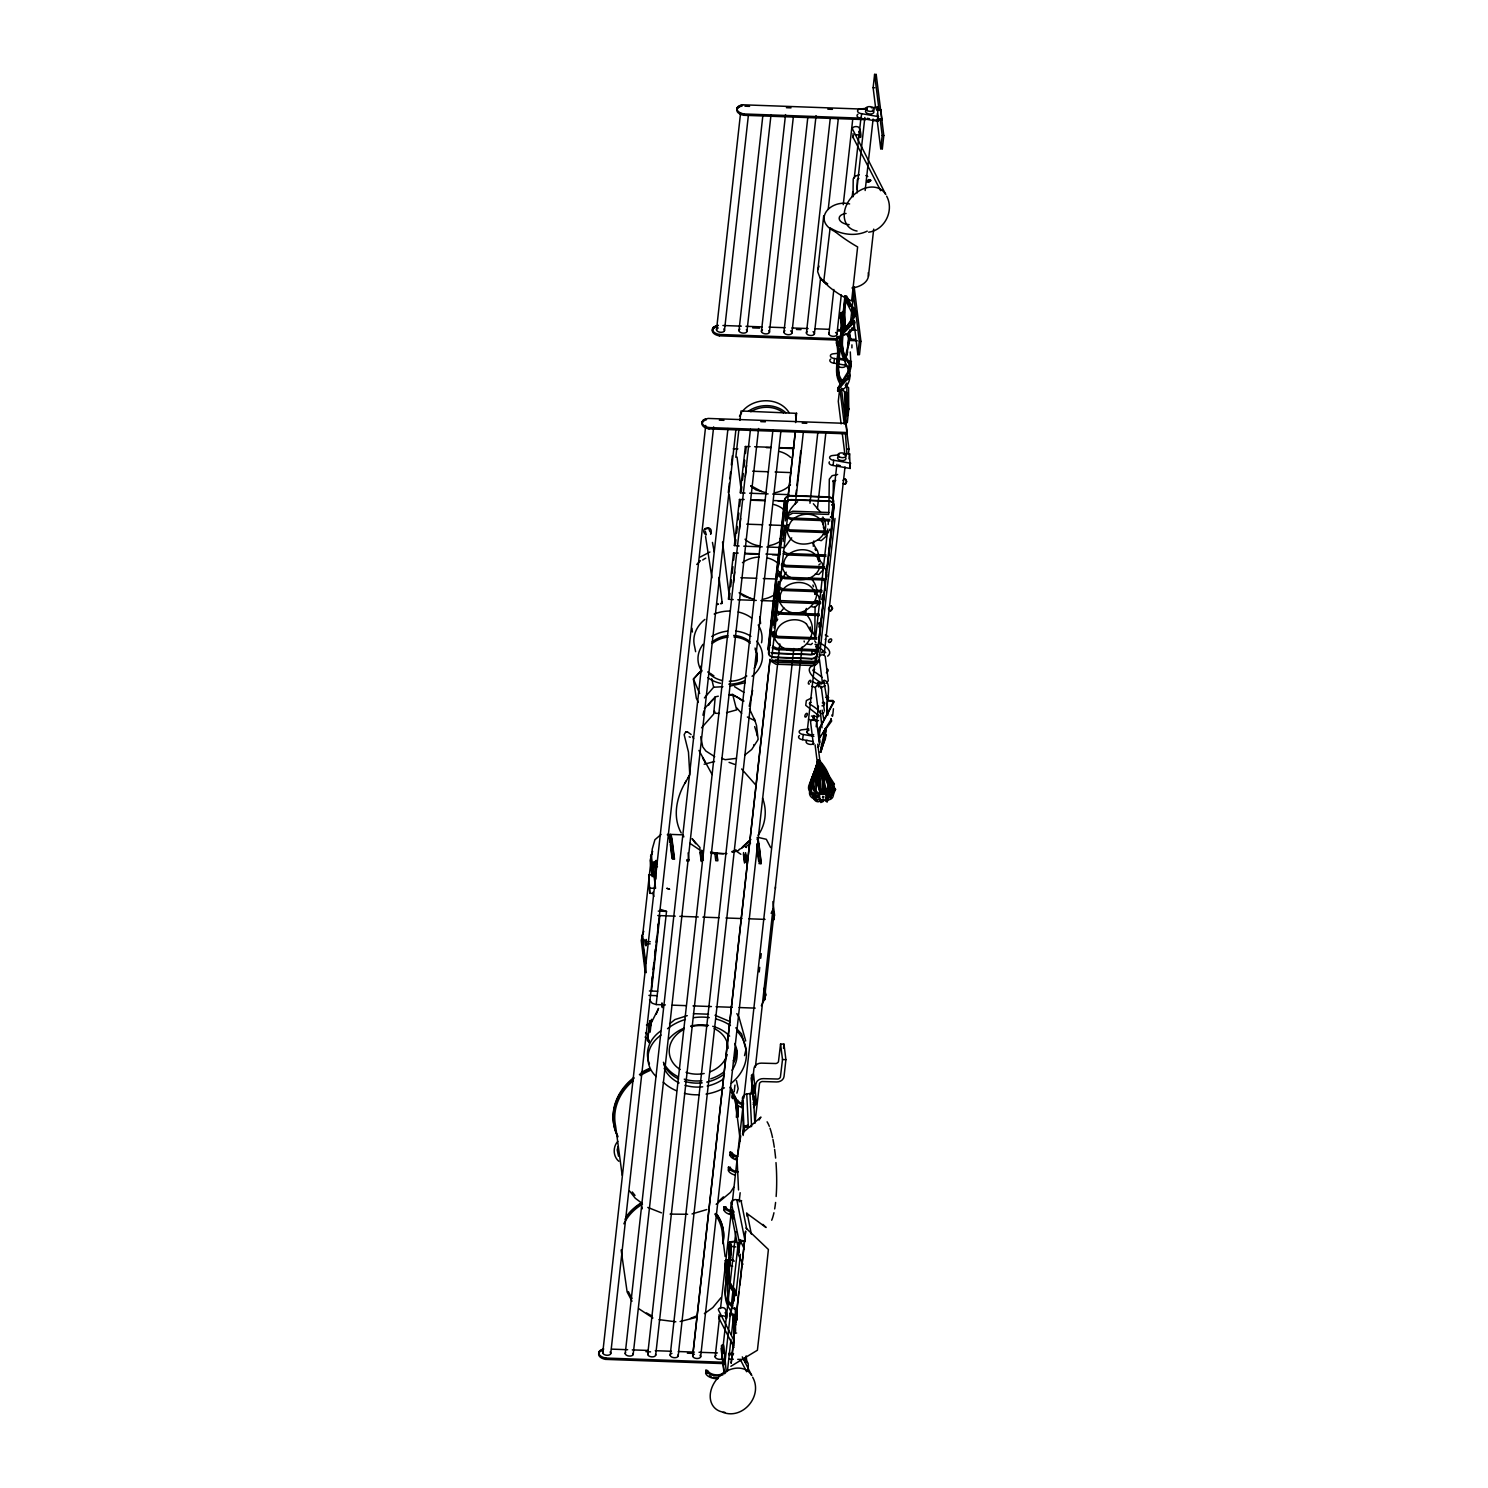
<?xml version="1.0" encoding="UTF-8"?>
<svg xmlns="http://www.w3.org/2000/svg" width="1488" height="1488" viewBox="0 0 1488 1488"><rect width="100%" height="100%" fill="white"/><g stroke="black" fill="none" stroke-linecap="round" stroke-linejoin="round"><path stroke-width="1.5" d="M730.18 1313.346C727.39 1326.05 736.039 1292.626 733.621 1288.422C723.019 1281.261 729.492 1265.023 729.976 1254.533C731.482 1265.507 724.619 1280.257 734.328 1288.627L735.016 1293.463L730.162 1316.378L731.408 1314.295M846.467 359.073C841.297 366.866 851.992 336.772 848.681 333.2L850.429 339.952L846.784 334.316M844.291 311.643L840.274 312.908L841.78 324.496L842.003 352.34L845.537 358.217L845.203 361.138L850.057 338.241L849.388 333.405L853.554 328.16L855.079 322.078M747.069 1216.31L746.902 1213.222M851.917 347.876L851.936 344.844M729.548 694.617L732.673 694.45L736.653 709.906L726.553 712.659M828.5 608.945C831.997 599.273 834.005 615.865 828.518 609.038M814.773 635.674L815.108 606.509M828.797 513.49L829.318 479.155L832.145 475.676L837.632 474.486M832.982 513.825L833.354 480.475L832.927 481.498L835.772 480.308M853.015 196.807L853.219 178.858L855.414 176.086L859.301 174.821M857.255 192.845L857.293 179.806L858.874 178.411M742.233 1104.896L742.531 1100.19L742.252 1108.262M701.648 671.627L700.978 666.475M731.966 1287.901L729.418 1280.629L728.636 1247.111L729.715 1241.885L735.723 1241.159M822.957 796.396L822.901 797.828L822.994 796.526M844.812 327.472L844.682 296.54M845.928 296.726L842.915 316.646L844.328 329.759M834.377 783.86L832.48 790.463L826.249 796.34M731.036 1244.675L729.734 1244.489L729.901 1262.642L731.464 1246.126L730.459 1242.536L729.176 1242.35M845.165 295.982L844.328 315.27L845.593 328.718M733.417 1300.772L733.286 1291.565L728.171 1280.554L728.413 1264.744L729.622 1257.844L729.659 1264.912L730.906 1251.166M848.476 345.551L848.327 336.325L846.486 333.721M645.736 943.243L646.257 939.43L645.959 945.866L646.127 941.588L650.275 941.718M734.161 1300.996L733.956 1291.751M813.545 720.397L813.769 716.007L813.452 717.644M814.215 720.415L813.787 715.486L812.783 717.607M818.4 686.786L818.233 682.378L818.195 685.019M819.051 686.805L818.642 681.876L817.544 685.001M835.512 789.254L833.336 794.797L826.212 797.754M731.594 1211.734L732.394 1209.186M642.128 939.895L652.283 848.885L654.906 839.734L661.081 834.433M651.019 859.022L652.358 872.042M775.415 888.541L775.49 886.941M701.555 727.818L713.682 714.091L715.226 696.886L718.313 696.198M823.775 742.214L820.706 749.524L825.133 728.599M824.966 731.166L825.505 738.29L820.409 752.258L825.784 734.607M825.282 728.376L826.342 730.701L821.19 749.543M822.585 794.276L822.38 777.517L818.902 764.758M823.999 794.332L823.738 777.238L818.828 759.884L808.709 785.924C807.147 792.248 814.289 796.712 819.721 797.531L813.62 797.177L811.034 793.997M822.901 796.675L822.938 797.754L822.827 796.433M823.515 796.619C822.25 798.479 822.883 795.875 823.496 797.661M753.672 1107.574L753.802 1104.412M842.803 328.736L842.338 345.328L844.273 357.325M828.518 520.205L828.146 524.52M820.874 752.277L825.914 734.57M830.936 718.499L831.68 721.048L818.828 738.587L820.148 727.427L834.136 701.815L832.945 700.457L828.556 700.532L827.216 696.7L827.384 715.17M647.652 1040.056L647.559 1040.986L649.512 1023.893A13.522 6.863 6.4 0 0 646.443 1025.065M649.735 1021.717L649.828 1020.787L649.642 1022.405M823.72 215.741L817.656 271.653L819.832 277.345L828.239 286.049A97.724 54.74 6.3 0 0 851.62 300.948L857.627 246.934A174.431 97.687 6.3 0 1 835.196 231.719C811.667 220.373 829.895 199.132 849.611 203.93M851.954 287.984C859.58 287.24 870.275 281.995 868.229 272.769M655.836 879.073A12.127 1.339 -87.9 0 0 653.902 875.056L648.712 874.87L649.791 893.302L653.251 893.432M732.84 1305.999A79.087 28.96 80.9 0 1 731.966 1305.032L728.674 1301.349L727.279 1290.301L728.636 1271.942L727.279 1260.801L726.851 1264.577L727.279 1260.801L729.362 1260.076A4.427 2.474 6.3 0 1 731.947 1260.169L734.328 1261.099M844.775 361.398C837.019 347.374 843.231 330.131 840.032 315.233M839.809 317.558L841.371 317.855L839.827 317.539L840.274 312.908L844.421 312.61M841.52 316.312L841.836 313.224L840.255 312.926M818.791 738.587L819.888 727.353L833.578 701.759L828.146 700.569L827.254 696.737M733.156 448.855L737.862 448.837M733.51 553.09L738.215 553.071M739.462 499.522L744.167 499.503M745.339 446.567L750.045 446.549M848.048 375.776L847.639 379.514L848.048 375.776L849.127 377.896M647.596 1040.577L647.838 1038.271M649.549 1023.502L649.791 1021.196M649.252 1040.149L648.973 1042.79L649.14 1041.488M739.145 546.022L734.365 545.482M796.582 413.348L741.024 410.986L739.908 420.397M739.927 1285.037L745.618 1231.078L731.185 1363.306L738.736 1292.049M827.719 529.003L819.907 599.329M829.653 530.584L829.802 529.17M825.003 734.551L824.612 737.025M723.019 1363.585L605.635 1359.381A8.277 4.631 6.3 0 1 598.66 1354.619L599.757 1350.788L603.775 1349.002M701.964 423.578L703.08 420.304L707.99 418.426L846.077 423.373L847.23 432.524L847.081 433.845L708.976 428.897A8.277 4.631 6.3 0 1 701.983 424.136L703.08 420.304M836.702 340.027L719.318 335.823A8.277 4.631 6.3 0 1 712.324 331.043L713.422 327.211L718.332 325.333M865.793 119.654L743.814 115.283A8.277 4.631 6.3 0 1 736.82 110.521L737.918 106.69L742.81 104.792L867.113 109.256M598.622 1354.043L599.069 1351.699M702.262 422.555L702.41 421.234M712.306 330.485L712.733 328.141M736.802 109.963L737.23 107.62M598.92 1353.038L599.366 1351.216M702.541 422.09L702.689 420.751M712.603 329.462L713.031 327.658M737.527 107.136L736.969 109.201A8.277 4.631 6.3 0 0 743.963 113.962L861.347 118.166M599.218 1352.555L599.757 1350.788M652.451 875.762L653.995 862.017L655.594 862.073M713.422 327.211L712.882 328.997M737.918 106.69L737.769 108.029L738.829 107.248M599.608 1352.108L600.222 1350.36M713.905 326.802L713.756 328.141L714.984 327.434M738.253 107.62L738.401 106.28M653.567 876.06L653.995 862.017M703.991 420.862L704.14 419.523M714.333 327.769L714.482 326.43M601.301 1351.011L601.45 1349.672M704.642 420.527L704.791 419.207M739.462 106.913L739.61 105.592M602.008 1350.732L602.156 1349.393M705.498 418.928L706.13 420.025M715.691 327.174L715.84 325.835M740.187 106.634L740.336 105.313M655.185 876.116L655.613 860.566L656.692 860.603L657.194 864.677M602.789 1350.509L602.938 1349.17M655.631 873.326L656.375 866.686L657.454 866.723M716.472 326.932L716.621 325.612M741.117 105.09L740.968 106.411L742.81 104.792M602.733 1352.852L705.74 425.438M716.491 329.871L740.578 112.976M717.309 326.765L717.458 325.444M741.805 106.243L741.954 104.923M605.635 1359.381L605.783 1358.042A8.277 4.631 6.3 0 1 598.79 1353.28L598.864 1352.201M708.976 428.897L709.125 427.577A8.277 4.631 6.3 0 1 702.131 422.815L702.206 421.718M719.318 335.823L719.467 334.484A8.277 4.631 6.3 0 1 712.473 329.722L712.547 328.643M743.814 115.283L743.963 113.962M651.595 983.419L652.358 976.556M653.12 969.711L653.883 962.848M654.646 955.984L655.39 949.121M656.152 942.276L656.673 937.7M657.677 928.549L658.198 923.992M610.712 1353.727L713.645 426.889M724.451 330.745L748.352 115.562M651.465 991.045L659.835 915.604M647.801 1038.698L648.173 1035.369M674.101 858.278L672.111 842.245L670.046 842.171L670.195 840.85A37.721 4.148 -87.9 0 0 667.294 834.842M650.944 1025.567L651.614 1019.336L650.144 1032.17M669.358 834.917A37.721 4.148 -87.9 0 1 672.241 840.925L672.111 842.245A36.103 3.962 -87.9 0 0 669.34 836.498M649.512 999.88L652.172 1003.228L656.171 1004.567L666.531 911.4L660.467 909.391M625.22 1353.652L727.967 428.544M738.978 330.671L762.86 115.506M686.768 861.013L686.917 859.673L688.963 859.748L688.814 861.068M728.283 492.695L729.325 483.302M729.827 478.857L730.589 471.938M731.352 465L732.375 455.774M633.181 1354.526L735.928 429.418M746.939 331.545L771.026 114.65M735.816 457.318L738.904 429.474M733.528 552.959L728.395 599.236L733.193 599.59M734.328 545.668L739.48 499.391M740.224 492.714L745.358 446.437M729.976 593.34L729.473 597.767L722.536 542.004M730.72 586.681L731.445 580.022M732.189 573.364L732.933 566.705M733.677 560.065L734.402 553.406M735.928 539.772L735.425 544.199L729.269 494.76M736.653 533.113L737.397 526.454M738.141 519.796L738.885 513.137M739.61 506.497L740.354 499.838M741.805 486.818L741.303 491.263L737.044 457.076M742.549 480.159L743.275 473.5M744.019 466.86L744.763 460.201M745.507 453.542L746.232 446.884M647.708 1354.471L750.454 429.344M761.447 331.471L785.534 114.595M655.669 1355.345L758.601 428.507M769.426 332.345L793.309 117.18M670.195 1355.27L772.923 430.162M783.934 332.27L807.835 117.106M678.156 1356.145L780.902 431.036M791.895 333.163L816.056 115.673M784.846 500.173L768.385 648.377A5.487 4.501 -7.1 0 0 768.403 649.419M776.736 581.752L768.887 652.414A5.487 4.501 -7.1 0 0 769.78 655.315M777.238 577.177L778.001 570.35M778.503 565.793L785.348 504.227A5.487 4.501 -7.1 0 1 791.318 499.894L828.853 501.233A5.487 4.501 -7.1 0 1 833.819 505.957L826.975 567.523M795.559 422.573L796.601 413.162M692.738 1355.494L770.059 659.203M772.625 636.157L773.128 631.544M773.909 624.625L778.503 583.129M779.284 576.209L779.786 571.597M783.116 541.632L784.92 525.487M785.422 520.874L787.729 500.135M788.249 495.523L795.41 430.962M692.664 1356.07L770.003 659.798M772.551 636.734L773.072 632.14M773.834 625.22L778.708 581.417M779.21 576.805L779.731 572.192M783.823 535.289L784.846 526.082M785.608 519.163L795.355 431.539M806.422 333.089L830.304 117.924M771.714 658.254L787.654 515.871L792.788 513.118L828.723 514.42M758.675 861.31L756.834 843.956L759.103 862.259L761.168 862.333L761.019 863.672L758.954 863.598M795.875 494.834L796.396 490.091M796.898 485.627L800.749 450.864M700.625 1356.944L779.824 643.951M795.373 503.893L803.371 431.836M814.382 333.963L820.595 277.996M828.221 209.362L838.283 118.798M757.094 837.502A37.721 4.148 -87.9 0 1 758.899 844.031L761.019 863.672M718.072 1378.651A10.267 5.747 6.3 0 1 705.703 1373.498L705.926 1370.206L707.674 1370.56A8.537 4.78 6.3 0 0 715.765 1374.838A8.537 4.78 6.3 0 0 724.098 1371.992L721.401 1345.784A2.585 1.451 6.3 0 1 723.094 1344.817L723.633 1344.799M733.565 1215.194A10.267 5.747 6.3 0 1 723.838 1210.079L724.061 1206.787L725.828 1207.14A8.537 4.78 6.3 0 0 733.919 1211.418M738.308 1171.781A8.537 4.78 6.3 0 1 730.236 1167.522L728.469 1167.169L728.246 1170.442A10.267 5.747 6.3 0 0 735.332 1175.148M737.006 1160.063A10.267 5.747 6.3 0 1 729.92 1155.358L730.143 1152.084L731.91 1152.437A8.537 4.78 6.3 0 0 737.806 1156.343M742.828 1107.704A10.267 5.747 6.3 0 1 735.742 1102.999L735.965 1099.725L737.713 1100.078A8.537 4.78 6.3 0 0 743.609 1103.984M725.772 1206.842L725.456 1209.67L723.763 1209.595M730.162 1167.224L729.92 1170.349M743.312 1132.628L742.568 1097.716A3.497 2.604 -34.2 0 1 742.996 1096.47L744.8 1094.703A4.501 3.367 -34.2 0 1 746.771 1093.996L749.989 1093.494A4.501 3.367 -34.2 0 1 751.868 1093.624L753.337 1094.889A3.497 2.604 -34.2 0 1 753.505 1096.042L754.751 1122.417M730.72 1211.269A4.018 3.274 24.4 0 1 730.515 1209.818L731.315 1202.546A4.371 3.553 24.4 0 1 731.873 1201.132L734.83 1199.607A5.673 4.631 24.4 0 1 736.802 1199.737L741.024 1200.649A5.673 4.631 24.4 0 1 741.675 1200.816M731.11 1311.653A78.622 28.774 80.9 0 0 729.511 1308.733C720.49 1296.253 729.157 1279.68 724.786 1266.121L725.921 1260.113L732.821 1259.685L726.59 1259.722M715.151 1356.889L719.56 1317.103M720.527 1308.454L731.092 1213.352M732.115 1204.127L743.386 1102.682M743.888 1098.07L793.829 648.489M809.956 503.242L817.898 431.762M828.89 333.889L833.838 289.472M843.25 204.674L852.791 118.724M725.735 1268.632L725.4 1260.559L727.279 1260.801L725.4 1260.559C730.608 1273.096 719.485 1295.955 729.957 1304.734A78.38 28.7 80.9 0 0 732.505 1307.431M759.215 971.943L759.717 967.386M760.721 958.235L761.242 953.659M743.144 1135.511L744.409 1125.932L748.259 1125.337L746.771 1093.996M735.835 1231.822L722.033 1356.014A6.845 5.617 -7.1 0 0 723.577 1360.069M739.145 1201.913L740.168 1192.725M751.161 1093.829L752.184 1084.622M752.686 1080.028L753.97 1068.533A6.845 5.617 -7.1 0 1 761.391 1063.139L775.862 1063.529A3.385 2.79 -7.1 0 0 778.466 1061.651L780.568 1044.018L783.971 1044.148L785.906 1059.642L784.027 1076.549A6.845 5.617 -7.1 0 1 776.606 1081.943L762.116 1081.534A3.385 2.79 -7.1 0 0 759.512 1083.431L754.937 1123.384M755.383 1067.249L802.051 647.057M805.622 614.786L806.329 608.443M813.248 546.208L813.824 541M817.414 508.729L825.859 432.636M836.87 334.763L841.278 294.959M852.233 196.323L852.754 191.71M854.298 177.872L861.013 117.292M846.709 365.416L833.912 363.165L834.433 358.515A4.241 2.381 6.3 0 1 830.36 355.985A4.241 2.381 6.3 0 1 833.838 353.735L837.949 353.288M840.032 383.662C832.145 371.535 840.794 355.837 836.275 342.984L836.888 337.423L841.538 335.935M871.317 107.787L877.492 107.117L878.162 121.328L861.106 118.333L861.608 113.683A4.241 2.381 6.3 0 1 857.553 111.154A4.241 2.381 6.3 0 1 861.013 108.903L867.188 108.233M753.058 1099.911L753.505 1096.042M761.317 1005.739L764.423 999.545L773.797 915.232L773.035 909.131L771.156 913.353M837.223 345.476L836.888 337.423L840.85 336.939A4.427 2.474 6.3 0 1 841.464 336.883M724.73 1364.608L730.868 1309.421M731.371 1304.809L738.271 1242.722M754.881 1093.234L755.904 1084.027A6.845 5.617 -7.1 0 1 763.325 1078.633L777.796 1079.042A3.385 2.79 -7.1 0 0 780.4 1077.145L782.502 1059.53L780.568 1044.018M764.423 999.545L765.743 995.137L764.888 988.255M773.295 919.677L774.616 915.269L772.904 901.523M839.046 346.388L839.66 339.562L838.748 337.664L836.888 337.423C842.096 349.959 830.974 372.8 841.427 381.598M745.116 1241.178L740.075 1240.081L738.439 1254.849L742.94 1264.316M839.418 346.462L841.538 327.379M842.227 321.073L845.054 295.703M856.846 189.59L864.844 117.459M727.39 1371.452L730.961 1339.293M731.464 1334.699L733.77 1314.034M735.797 1295.657L740.392 1254.31M851.136 340.157L849.388 333.405L842.32 335.246L842.524 333.349L852.55 322.58L854.056 322.859L857.851 354.628L859.469 354.683L860.938 341.384L854.186 287.128M850.559 324.31L852.643 321.687L854.242 322.059L842.636 332.419L853.461 316.498L854.651 312.461L853.089 308.853A78.92 26.877 82.2 0 1 850.225 305.524L847.714 302.38L846.784 296.205M843.101 335.395L843.324 333.498L854.205 322.375L853.982 323.51M843.417 332.549L843.584 331.024C846.579 323.603 858.855 318.302 854.893 309.262A79.627 27.119 82.2 0 1 851.88 305.765L848.625 300.353M734.012 1345.617L734.012 1324.673L734.328 1321.828L736.132 1321.995M734.812 1332.895L734.96 1316.155L734.812 1332.895L736.616 1333.043M849.704 371.851C851.322 379.7 846.746 390.86 837.614 390.823L837.818 388.907L844.607 381.3M849.443 376.259L837.911 387.977L848.588 370.772L849.704 366.197L848.067 361.956A95.306 30.467 83.2 0 1 845.147 358.162M838.395 390.972L838.6 389.056L849.183 377.208M838.711 388.126L849.946 371.256L851.192 366.383L849.778 362.291A96.162 30.727 83.2 0 1 846.802 358.441L846.467 357.938M839.53 390.228L838.283 401.332L841.111 423.931M875.651 108.066L873.121 87.718L874.609 74.4L876.209 74.456L883.816 135.501L882.328 148.8L880.729 148.744L877.064 119.356M875.707 78.901L876.209 74.456M813.304 741.563L802.646 739.685L803.222 734.477A4.241 2.381 6.3 0 1 799.149 731.947A4.241 2.381 6.3 0 1 802.627 729.697L808.802 729.027M843.38 454.361L849.555 453.691L850.169 468.46L833.094 465.465L833.671 460.257A4.241 2.381 6.3 0 1 829.616 457.727A4.241 2.381 6.3 0 1 833.075 455.477L839.251 454.807M853.349 292.373L853.238 287.072M847.732 347.374L848.495 340.454M848.83 337.534L849.592 330.615M850.801 319.678L854.465 286.775M865.16 190.501L873.103 119.003M819.386 603.923L815.666 637.441M807.073 732.728L815.536 656.394M816.056 651.818L816.819 644.936M833.057 498.703L836.888 464.293M818.939 627.062L819.442 622.468M821.99 599.497L822.511 594.902M817.358 645.55L816.856 650.107A5.487 4.501 -7.1 0 1 810.886 654.441L773.351 653.102A5.487 4.501 -7.1 0 1 770.989 652.544M822.436 599.943L822.938 595.386M831.55 517.88L833.317 501.902A5.487 4.501 -7.1 0 0 828.351 497.178L790.816 495.839A5.487 4.501 -7.1 0 0 785.106 499.131M817.693 645.569L817.191 650.126A5.803 4.762 -7.1 0 1 816.912 651.223M832.127 515.592L833.652 501.902A5.803 4.762 -7.1 0 0 833.299 499.782M877.139 110.205L877.492 107.117M825.208 583.482L817.358 654.162A5.487 4.501 -7.1 0 1 816.577 656.134A5.524 4.538 -7.1 0 1 814.922 657.622A5.487 4.501 -7.1 0 1 811.388 658.496L773.853 657.157A5.487 4.501 -7.1 0 1 771.491 656.599M825.71 578.925L826.472 572.08M854.41 320.478L854.224 322.784M817.954 651.93L824.017 597.19M824.78 590.345L825.301 585.788M826.045 578.944L826.565 574.387M827.309 567.542L828.072 560.716M828.593 556.14L834.154 505.976A5.803 4.762 -7.1 0 0 828.909 500.972L791.337 499.633M846.114 395.845L846.43 392.999L848.234 393.167L848.086 409.907L846.3 409.739L846.114 395.845L847.918 396.013L848.086 409.907M833.094 518.475L816.41 661.118M849.555 374.809L848.96 379.328L847.732 378.696M845.984 412.585L845.668 415.431L845.798 398.691L845.984 412.585L847.788 412.734L847.472 415.58L847.379 408.623M846.3 409.739L846.43 392.999M847.918 396.013L848.234 393.167M850.299 351.949L850.969 366.16L850.485 362.328M847.063 408.289L848.848 408.512L847.286 422.573L845.482 422.462L847.063 408.289L846.802 387.457M835.01 518.456L818.902 661.528L816.261 664.466L812.039 665.508L775.918 664.225L770.207 660.709M845.947 424.694L846.077 423.373M880.766 111.079L880.915 109.74L876.32 109.591M880.915 109.74L881.9 120.23L872.693 119.914M816.149 726.758L818.437 706.112M824.11 655.018L845.017 466.897M846.877 453.487L845.407 433.231M857.851 354.628L859.339 341.329L853.424 293.843M880.729 148.744L882.198 135.445L880.226 119.617M848.495 453.542L848.978 449.116L841.371 388.07M868.434 276.359L873.698 229.115M747.832 1369.574L748.297 1365.352A6.845 5.617 -7.1 0 0 743.87 1359.716M783.506 1048.37L783.971 1044.148M848.978 458.899L849.555 453.691M831.922 715.988L832.052 714.798M832.629 716.044L833.224 710.706M833.317 709.795L833.429 708.753M648.136 1035.629L649.01 1027.892M816.466 771.9L813.862 795.001C811.964 800.172 818.177 804.506 821.636 799.688M817.247 764.962L818.809 759.884L834.433 784.157M818.66 765.13L815.219 797.754L816.521 800.321L819.944 799.261M648.991 1028.059L649.4 1024.414M826.138 793.978C834.47 782.744 827.905 769.222 819.07 760.126L817.73 760.461L815.796 778.354L820.446 793.718M818.698 764.795L817.34 779.638L822.325 794.332M649.363 1024.767L649.698 1021.921M647.689 1039.852L647.987 1037.359M824.705 739.964L825.766 735.853M774.132 627.973L774.374 626.039M823.72 281.771L830.155 227.683M824.036 680.165C833.708 682.527 824.147 705.814 827.83 714.984M727.576 1280.852L727.855 1301.423M648.712 874.87L649.791 893.302M643.783 945.029L643.783 939.337L643.337 945.233L645.978 963.499M810.979 792.713L818.047 764.962L819.721 794.369M846.281 299.479L844.942 307.421L845.035 299.311L843.082 315.121L844.421 328.885M737.044 108.103L736.969 109.145M821.99 799.54L821.692 801.046M823.422 799.577L823.031 801.418M817.712 269.737L819.032 266.129M854.261 321.334L852.754 320.72M650.182 943.876L646.052 943.727L646.183 941.644M821.562 652.879L822.287 651.539L822.827 652.637M702.968 715.244L703.917 710.911M749.208 706.261L752.649 690.358M853.368 322.97L853.591 321.985M821.06 713.738L818.233 710.911L815.312 687.568L817.191 685.224L821.227 686.507L824.408 711.134M823.794 680.723L826.882 699.118M742.493 1134.098L744.409 1125.932M744.539 1055.606L745.972 1049.617L741.675 1034.048L735.816 1027.817M846.653 355.799L847.658 351.819M824.166 738.327L820.706 749.524M823.627 796.787L822.436 797.233M823.459 797.252L823.627 796.861M746.567 465.465L745.339 476.476M740.689 518.401L739.462 529.43M734.737 571.969L733.51 582.998M821.636 801.269L821.785 800.73M822.976 801.641L820.799 802.497L819.962 798.275M734.161 1091.839L734.979 1085.105M740.745 1135.921L737.081 1158.892L738.532 1189.954M704.847 529.319L708.604 528.166L709.925 531.755M829.932 519.424L791.244 518.047C782.576 517.285 793.978 504.116 797.624 501.754M775.49 621.128L776.81 617.743M817.135 766.729C810.476 776.531 809.993 787.357 819.776 794.164M702.782 746.902L700.718 736.709M825.338 799.019C830.248 801.995 835.717 796.526 832.406 791.616L818.121 759.903L835.568 789.551M845.798 358.868L844.905 361.045M730.738 1314.09L729.845 1316.285M866.611 180.625C875.428 177.63 867.318 184.326 867.151 181.536M816.168 769.11C809.658 780.028 805.008 793.811 819.944 796.117L813.657 789.775L810.718 782.037L818.195 759.866L819.181 760.517L821.153 794.425M820.409 752.258L824.594 738.271L824.073 731.129M817.749 760.405L819.181 760.554L817.786 760.331L809.788 791.077C807.817 797.196 815.294 800.897 820.316 798.833M650.851 1023.67L658.552 1008.399L656.227 1014.239M652.116 853.442L651.465 855.023L652.153 853.145M777.015 620.775L777.685 619.213M785.664 503.279C782.874 500.675 788.008 513.23 787.691 516.801M776.457 586.123L775.043 586.067L776.401 585.826L778.057 598.976L780.251 600.575L820.725 602.268M832.945 505.325L831.773 504.674L832.648 505.529M825.821 697.481L827.365 696.347L828.667 697.574M820.223 710.464L821.99 727.781M650.907 857.255L650.107 860.529L652.116 876.562M642.649 934.464L643.281 933.013M642.035 937.124L641.235 940.397L645.234 972.464M847.9 377.059L849.22 377.747M780.214 582.068L786.222 572.192M818.846 660.505L814.141 662.867L771.602 660.337M853.945 323.696L853.833 324.793M849.313 376.52L847.993 376.204M784.604 547.584L791.728 537.856M819.497 568.063C813.564 584.579 783.637 583.817 782.111 564.994M686.377 780.716C676.78 796.006 672.018 816.373 681.225 832.982M618.059 1146.616L617.185 1149.908L618.524 1156.195M736.876 1093.141L738.16 1088.621L736.467 1080.641M687.772 778.28L689.539 775.397M684.815 783.432L689.149 775.88M758.08 835.307C765.725 824.631 767.324 810.235 762.507 798.089M778.094 615.195L783.934 608.015M851.601 328.643L852.233 327.62M739.48 416.212L741.656 412.715M845.519 384.964L846.746 383.011M733.658 1187.35L730.422 1192.409L716.174 1204.313M824.259 794.313C831.439 784.418 829.318 772.942 820.111 764.683L834.191 789.775L832.313 793.774L826.119 796.34M617.818 1141.352C612.721 1146.932 612.963 1156.325 618.822 1161.272M821.525 683.364L822.418 682.378L820.669 683.773L822.325 683.531M759.047 1120.018L760.926 1117.079L742.791 1132.721M744.763 1127.42L744.484 1127.811A3.497 2.604 -34.2 0 0 744.056 1129.057L742.568 1097.716M742.754 410.967C754.156 397.277 779.284 396.887 789.049 412.622M721.122 1297.573L712.789 1307.617L704.382 1313.606M710.613 534.08C714.631 524.129 697.779 527.533 706.019 535.085M711.673 678.714L713.645 687.233L704.419 697.891M822.529 733.454L831.271 719.188M843.008 480.364C847.379 475.137 847.769 487.32 842.989 483.526M821.302 735.091L818.605 738.532M850.355 330.429L847.788 333.163M704.382 708.753L715.226 696.886M749.989 840.143L742.4 846.97M750.901 839.455L742.159 847.621M837.911 387.977L840.627 384.946M786.538 514.067L792.769 511.221L828.89 512.504M701.629 670.232L693.501 679.105L699.639 693.52M815.74 602.101L818.121 600.966L816.335 600.594M652.674 851.489L650.609 856.102L653.176 876.711M643.802 931.358L641.737 935.971L646.294 972.613M696.756 564.473L700.439 560.678M842.636 332.419L848.141 326.988M745.079 1127.03L746.288 1126.063A4.501 3.367 -34.2 0 1 748.259 1125.337M719.02 1200.965L723.41 1196.873M710.632 534.192L710.873 533.243M812.429 643.3L810.997 644.639L807.575 644.062M691.12 734.514L687.4 731.817L685.708 731.984L684.145 734.663L688.479 752.128L689.781 774.616M827.681 656.189C833.987 651.335 824.11 645.253 820.409 643.262M820.539 687.884L825.133 685.745M818.009 716.398L818.902 715.412L817.154 716.788L818.828 716.546L818.195 715.189L805.715 705.331L806.347 700.55L811.685 697.909M669.526 1023.911L674.92 1019.578L687.27 1015.634M723.131 1348.63L723.317 1353.541M746.027 846.616L750.547 843.101M816.112 662.197L812.02 663.611L776.085 662.309L771.993 660.077M826.435 683.141L828.239 680.834L825.338 657.491A3.106 2.548 -7.1 0 0 822.529 654.832A3.106 2.548 -7.1 0 0 819.144 657.268M822.622 713.459L823.831 712.566M817.786 747.05L818.977 746.176M825.524 795.094L831.383 789.551L833.075 784.399L820.223 764.386M700.085 557.107L709.906 552.029M740.95 1241.848L743.163 1241.048A5.673 4.631 24.4 0 1 744.465 1241.066M840.218 389.986L841.576 389.168M730.85 1366.3L757.411 1350.23L762.656 1303.767L768.403 1249.492L745.934 1228.065M729.845 1246.237L728.636 1247.111L729.92 1247.297M838.748 337.664L836.888 337.423M748.166 411.339C759.271 403.546 775.657 403.471 785.906 412.771M750.77 411.748C760.535 405.61 774.411 405.592 783.562 412.92M867.262 231.124C857.218 235.997 844.998 235.067 834.991 230.547A26.189 14.657 6.3 0 1 831.271 228.445M739.09 849.443L741.098 848.476A4.352 1.395 -26.4 0 0 742.549 847.509M846.356 334.112L842.32 335.246M825.747 652.674L815.033 644.323M690.451 1318.424L696.254 1316.043M696.756 1317.233L680.128 1321.511M814.661 669.302C809.677 670.493 816.094 671.758 821.971 677.375M811.146 702.336C806.161 703.526 812.597 704.773 818.456 710.408M704.14 764.218L714.556 761.54M732.059 851.508L736.43 850.094M732.022 852.085L736.3 850.69M732.859 852.326L738.792 850.392M692.05 1213.929L706.819 1209.558M815.182 664.894C800.395 668.186 817.396 681.783 822.194 682.936M821.227 683.513L816.28 683.476L812.485 681.671M817.73 716.528L811.425 716.063M818.53 720.564L815.331 721.029M730.217 686.061L745.283 682.694M837.614 390.823L838.879 390.544M753.691 1075.285L756.202 1100.45A10.267 5.747 6.3 0 1 753.058 1104.245M853.015 133.697L853.368 137.919L880.636 190.706M853.294 137.919L853.033 137.417A3.441 1.897 -3 0 1 853.145 135.966M719.039 1314.741L719.374 1318.963L734.03 1347.403M719.318 1318.982L719.057 1318.48A3.441 1.897 -3 0 1 719.634 1316.582M731.482 1246.646L732.096 1246.535A4.427 2.474 6.3 0 1 734.681 1246.628L735.928 1246.981M728.246 1265.786L728.86 1265.674A4.427 2.474 6.3 0 1 731.445 1265.767L732.691 1266.139M736.411 758.378L725.195 759.68L721.624 758.341M844.793 361.435A95.362 30.467 83.2 0 1 847.49 367.331L849.276 367.871M830.974 517.415L831.457 516.336L830.378 517.099M819.144 623.937L819.274 622.747M842.58 388.517A78.622 28.774 80.9 0 1 844.142 391.623L846.319 392.181M731.891 1313.197A78.622 28.774 80.9 0 1 732.673 1314.778L734.83 1315.318M868.676 232.184C884.858 230.101 894.418 210.366 886.643 196.174M726.888 853.591L711.227 853.461M744.019 1127.625L751.57 1126.472L749.989 1093.494M844.366 484.288L846.728 481.647L844.961 479.043M830.304 610.954L832.666 608.313L830.881 605.709M719.392 713.459L715.319 713.254L714.445 710.966M687.4 731.817L685.726 731.947M722.908 686.712L713.645 687.233M687.623 1214.264L670.102 1214.115M753.672 1074.299L753.133 1074.336A2.585 1.451 6.3 0 0 751.44 1075.303L754.137 1101.511A8.537 4.78 6.3 0 1 753.263 1102.589M723.856 1345.766L726.144 1370.932A10.267 5.747 6.3 0 1 724.693 1373.684M868.583 181.852L870.778 180.68L868.843 179.527M824.278 578.572L784.678 577.214L781.126 575.968M824.389 580.004L784.567 578.646L779.991 576.823M744.707 755.123L751.719 749.468L757.82 740.057M843.064 381.412C832.852 371.368 842.822 352.21 839.66 339.562M838.079 336.567L842.227 336.548M848.476 362.421L849.89 362.421M723.391 853.777L710.873 852.624M853.48 309.244L854.893 309.262L853.089 308.853M728.953 1359.102L733.342 1359.232M737.732 1359.344L742.121 1359.474M845.314 385.485L848.588 387.661L848.737 409.591M733.844 1308.622L737.118 1310.816L737.23 1320.079M873.121 87.718L874.721 87.773M744.967 106.206L749.58 106.373M786.408 107.694L791.002 107.861M827.83 109.182L832.443 109.349M877.455 118.742L882.049 118.91M882.198 135.445L883.816 135.501M722.926 325.5L741.34 326.151M745.953 326.318L762.061 326.895M768.961 327.137L785.069 327.713M791.969 327.974L808.096 328.55M814.996 328.792L828.797 329.294M838.004 329.611L842.617 329.778M849.518 330.02L856.418 330.28M752.705 327.899L759.605 328.141M796.433 329.462L801.028 329.629M837.856 330.95L842.468 331.117M719.467 334.484L836.851 338.687M850.652 339.19L855.265 339.357M850.504 340.51L857.423 340.771M859.339 341.329L860.938 341.384M719.355 420.155L723.949 420.323M760.777 421.643L765.371 421.811M802.199 423.131L806.812 423.299M709.125 427.577L847.23 432.524M847.379 449.06L848.978 449.116M754.658 446.716L770.821 447.293M780.047 447.628L793.885 448.13M766.32 447.609L770.765 447.758M779.693 448.074L793.067 448.558M752.63 471.212L768.496 471.77M775.118 472.012L790.984 472.589M740.41 492.9L745.023 493.067M749.636 493.235L768.106 493.904M772.718 494.072L788.863 494.648M751.087 499.745L764.944 500.247M774.169 500.582L785.701 500.991M751.514 500.228L764.888 500.712M778.28 501.196L784.957 501.437M829.913 520.856L791.151 519.461L786.557 517.657M746.753 524.167L762.619 524.725M769.222 524.966L785.106 525.524M828.611 531.253L789.923 529.877L786.055 528.184M828.593 532.685L789.83 531.309L784.79 528.891M743.758 546.189L762.228 546.84M766.841 547.007L782.986 547.584M825.989 554.931L787.301 553.536L783.265 551.341M745.135 553.313L758.992 553.815M765.911 554.057L779.749 554.559M825.97 556.363L787.208 554.968L783.265 553.703M745.562 553.796L758.936 554.28M772.328 554.764L779.005 555.005M824.668 566.761L785.999 565.366L782 563.468M824.65 568.193L785.887 566.798L781.293 564.994M740.801 577.735L756.667 578.293M763.288 578.534L776.885 579.018M822.046 590.42L783.358 589.043L779.377 587.128M822.027 591.871L783.265 590.476L779.321 589.211M737.806 599.757L756.276 600.408M760.889 600.575L777.034 601.152M820.706 603.7L781.944 602.305L777.35 600.501M819.423 614.098L780.735 612.703L776.755 610.805M819.404 615.53L780.623 614.135L775.601 611.717M816.782 637.757L778.112 636.38L774.113 634.465M816.763 639.189L778.001 637.813L774.058 636.548M815.48 649.605L776.792 648.21L772.811 646.294M815.461 651.037L776.68 649.642L772.105 647.838M811.369 658.793L773.797 657.436A5.803 4.762 -7.1 0 1 771.323 656.859M775.471 660.04L814.159 661.435M670.456 834.396L682.843 834.842A37.721 4.148 -87.9 0 1 683.829 836.888M758.824 837.558L766.32 839.288L770.654 847.602M756.685 845.277L758.75 845.351A36.103 3.962 -87.9 0 0 757.02 839.12M703.415 860.269L701.35 860.194L699.918 848.737M654.59 866.89L656.208 866.946M650.368 888.15L655.557 888.336L653.902 875.056M658.273 911.102L666.531 911.4M657.77 915.529L675.236 916.162M679.849 916.329L698.263 916.98M702.875 917.147L718.983 917.724M725.902 917.984L742.01 918.561M748.929 918.803L765.055 919.379M649.4 990.971L657.659 991.268M765.743 995.137L764.069 988.237M648.898 995.398L657.157 995.695M656.171 1004.567L665.378 1004.902M672.297 1005.144L686.117 1005.646M693.017 1005.888L711.431 1006.558M716.044 1006.725L732.17 1007.302M739.071 1007.543L755.197 1008.12M693.445 1013.663L708.586 1014.202M782.502 1059.53L785.906 1059.642M735.649 1102.534L737.341 1102.589M729.827 1154.893L731.519 1154.948M611.549 1349.132L627.657 1349.709M632.27 1349.876L648.377 1350.453M655.278 1350.695L671.386 1351.271M678.305 1351.532L694.412 1352.108M699.007 1352.276L717.421 1352.927M728.934 1353.336L733.547 1353.503M645.922 1351.699L650.535 1351.867M687.363 1353.187L691.957 1353.355M728.785 1354.675L733.398 1354.843M605.783 1358.042L723.168 1362.245M705.61 1373.015L707.358 1373.387M675.831 1321.79L658.961 1319.633M846.616 406.894L848.402 407.061M734.644 1319L736.448 1319.149M734.012 1324.673L735.816 1324.822M746.53 847.49L745.228 846.97M824.929 683.438L822.325 681.913L819.423 659.389M766.208 492.844L755.867 489.85L750.919 486.278M754.379 599.348L744.037 596.353L739.09 592.782M728.897 1244.731L730.199 1244.917L730.459 1242.536L732.617 1241.773A4.427 2.474 6.3 0 1 735.202 1241.866L735.835 1242.034M729.213 1249.25L730.496 1249.436M725.4 1260.578L727.204 1260.838M733.379 1308.231L735.574 1308.677M732.673 1314.778L734.737 1315.113M861.608 113.683L878.683 116.659M834.433 358.515L851.489 361.51M833.671 460.257L850.745 463.252M803.222 734.477L813.88 736.337M710.539 852.066L716.77 853.163M846.356 296.131L847.509 304.166L849.853 308.76A79.031 26.914 82.2 0 1 852.512 314.21L854.205 314.526M852.643 321.817L854.131 322.096M815.368 573.903L818.791 574.461L823.701 569.29L822.232 563.245L820.223 561.106M811.723 606.732L815.145 607.29L820.055 602.119L818.586 596.074L816.577 593.935M848.067 361.956L849.778 362.291M847.49 367.331L849.202 367.666A95.641 30.56 83.2 0 0 848.532 366.141M823.72 534.397L824.929 534.638L823.329 534.08M723.298 1412.484C743.293 1419.738 763.121 1395.521 752.649 1377.237M818.047 539.791L821.246 540.683L826.51 535.978L823.459 527.552M815.294 687.512L812.002 686.191M811.778 720.527L808.486 719.225M825.859 797.68L830.75 797.791L831.643 793.736L819.572 764.962M729.064 762.377L734.7 764.404M689.167 736.802L690.302 737.23M761.763 491.579L750.845 485.665M749.933 598.102L740.671 593.359M647.782 1207.438L661.472 1212.85M715.04 1015.262L729.976 1021.568M825.301 635.004L827.942 636.399M740.894 854.298L734.942 850.206M865.811 175.547L867.839 176.533M732.673 694.45L743.944 701.071M743.888 692.366L734.533 686.693M714.724 756.667L705.87 751.031L703.34 747.683M646.499 1312.955L651.651 1315.82M652.897 1317.977L638.668 1308.622M827.7 283.892L822.176 280.023A27.677 15.494 6.3 0 1 819.832 277.345M747.367 717.011L754.937 720.694L749.431 708.734M699.248 849.611L689.874 843.305M816.001 642.835L814.717 640.863M825.115 639.394L825.542 639.617M741.638 713.384L736.672 707.86M806.44 623.9C796.006 614.693 774.56 621.631 775.899 636.827L775.583 633.776M641.291 1202.75L635.264 1198.231L629.647 1191.107M746.548 1213.185L766.078 1227.507L762.916 1224.401M846.914 385.429L847.044 385.541A79.087 28.96 80.9 0 1 846.058 384.629M741.656 768.998L755.476 784.678M700.048 847.602L692.087 838.637L695.696 843.733M813.359 503.744L820.799 512.411M822.12 710.129L823.813 719.597M825.784 800.005L826.882 800.879L826.696 798.461M822.176 280.023L825.914 283.929M803.26 611.642C828.481 631.768 795.299 668.689 775.453 640.212M806.422 623.881L811.034 631.842L810.179 626.987M812.429 631.265L815.777 638.24M813.025 543.548L817.526 550.858L820.186 561.478M632.27 1191.962L635.023 1195.441M845.928 357.808C837.837 344.546 846.449 327.323 841.836 313.224M823.831 799.763L827.198 802.088L828.128 798.535M849.983 306.175L848.03 298.195M730.534 1287.659L734.161 1293.295M810.495 577.772C832.834 601.468 790.667 630.614 778.689 599.683M692.459 736.374L693.65 738.606M758.117 739.164L756.518 725.456L754.267 718.537M736.839 1013.626L738.978 1017.122L745.711 1040.986M848.327 336.325L850.429 339.952L847.602 334.688M814.364 591.592C807.352 575.949 778.466 581.715 780.047 599.497L779.656 593.396M814.959 548.96L815.852 550.541M632.009 1298.596L628.364 1291.603M632.009 1301.237L627.136 1291.993L621.128 1249.939M712.12 774.541L698.969 750.417M730.682 1286.413L734.44 1293.425M840.478 381.393L839.883 380.184M728.99 1304.548L728.078 1302.205M740.336 1359.586L746.641 1371.75M817.73 744.149L820 761.484M733.863 1340.297L718.611 1310.296A3.441 1.897 -3 0 1 720.657 1307.785A3.441 1.897 -3 0 1 725.084 1308.752L725.828 1310.221A5.32 1.06 79.3 0 1 726.907 1316.006A5.32 1.06 79.3 0 1 726.256 1318.405L725.512 1316.917A3.441 1.897 -3 0 0 720.285 1316.229M742.289 1356.87L751.775 1375.526A24.831 18.749 -46.2 0 0 715.747 1380.566A24.831 18.749 -46.2 0 0 724.861 1412.298M698.356 702.373L696.328 698.244L693.389 679.012L700.997 670.697L700.625 666.587M740.075 1240.081L744.391 1249.157M731.78 1095.856L732.635 1098.628L732.319 1097.344M852.512 314.21L853.219 318.469L851.954 307.16M823.329 524.873C818.047 508.226 788.9 512.095 788.342 529.616L787.989 524.687M822.864 517.006C837.781 542.729 787.803 557.089 786.743 527.794M838.172 343.3L838.99 345.458M622.17 1175.278L615.604 1126.007A61.082 50.164 -7.1 0 1 633.33 1080.623M821.878 518.233L822.455 520M812.932 585.026L813.49 586.756M754.676 726.628L756.443 732.245A11.551 2.641 63.2 0 1 756.983 735.686M844.663 298.735L845.909 302.771M729.604 1253.975L730.868 1258.011M839.548 379.049L838.488 369.712L839.213 349.029M814.364 591.573L815.182 594.512L814.327 589.657M774.541 637.013L775.434 640.175M705.293 531.123L706.149 534.285M734.328 1288.627L736.095 1295.378M733.621 1288.422L734.942 1293.481M819.088 760.145L820.669 766.729M821.729 771.119L827.57 795.485M818.846 765.092L825.673 793.588M817.972 556.828L818.828 561.683C815.089 542.934 781.87 547.51 783.692 566.668L783.376 563.617M827.514 795.243L827.905 797.122M721.996 602.156L722.238 603.328L719.002 577.363M747.385 1214.394L751.347 1234.091M741.024 1200.649L746.734 1229.088M736.802 1199.737L744.688 1239.002M731.315 1202.546L739.648 1243.987M730.515 1209.818L738.829 1251.278A4.018 3.274 24.4 0 0 739.034 1252.71M641.849 1206.861L642.239 1208.833M804.115 641.012L804.301 641.96M695.621 651.688L694.654 646.685A34.187 28.086 -7.1 0 1 704.884 619.417M735.965 1099.725L736.058 1100.19A10.267 5.747 6.3 0 0 743.144 1104.877M730.143 1152.084L730.236 1152.549A10.267 5.747 6.3 0 0 737.323 1157.236M728.469 1167.169L728.562 1167.634A10.267 5.747 6.3 0 0 735.649 1172.321M724.061 1206.787L724.154 1207.252A10.267 5.747 6.3 0 0 733.882 1212.385M705.926 1370.206L706 1370.671A10.267 5.747 6.3 0 0 723.019 1374.745M714.203 551.862L712.454 542.413M730.162 1248.916L731.222 1254.7M705.554 536.443L711.915 577.883M834.991 230.547L835.196 231.719M822.883 521.804L823.757 527.849L823.608 526.678M733.175 1213.073L732.914 1219.249L731.612 1213.483M874.609 74.4L879.11 110.577M881.77 144.28L882.328 148.8M877.213 113.683L878.162 121.328M849.685 464.647L850.169 468.46M840.05 390.284L844.273 424.192M842.227 432.971L845.054 455.588M825.598 568.416L826.658 576.953M824.278 580.246L825.338 588.783M795.503 414.613L796.359 421.457M819.088 727.911L819.702 742.679L819.237 738.848M819.572 744.744L816.391 720.099L813.824 718.574L810.476 721.178L813.397 744.521M815.089 744.837L817.154 761.372M772.979 910.544L774.113 919.696M758.899 844.031L761.168 862.333M764.107 990.413L765.241 999.564M745.581 852.661L746.734 861.812L744.67 861.738L743.535 852.587M745.451 854L746.585 863.152M743.386 853.926L744.521 863.077M753.635 1085.291L754.49 1092.025M755.048 1096.526L755.885 1103.259A10.267 5.747 6.3 0 1 754.416 1106.012M753.895 1100.841L751.124 1078.112A2.585 1.451 6.3 0 1 752.816 1077.145M716.993 853.907L717.848 860.789L715.784 860.715L714.928 853.833M716.565 852.959L717.421 859.822M735.704 1104.17L740.28 1140.924M702.262 851.099L703.117 857.981M701.834 850.15L702.987 859.301M700.067 852.364L701.201 861.515M688.107 852.884L688.963 859.748M746.139 1355.903L746.976 1362.673M744.818 1358.098L745.376 1362.617M725.102 1256.504L722.387 1234.687A51.336 42.148 -7.1 0 0 714.798 1214.041M672.241 840.925L674.529 859.227L672.464 859.153L670.195 840.85M670.325 844.459L672.037 858.204M724.135 1373.573L721.085 1348.612A2.585 1.451 6.3 0 1 722.777 1347.626M651.428 856.158L653.362 871.745M642.556 936.026L643.132 940.602M642.686 945.419L644.936 963.592M759.829 616.906L760.591 623.546M847.844 368.131L848.253 371.926M691.994 628.308L692.385 631.991M844.552 392.46L845.482 422.462M733.063 1315.615L733.751 1324.766M700.755 666.289L700.922 671.014M847.602 398.84L847.788 412.734M735.314 1310.593L735.574 1331.444M734.328 1321.828L734.477 1333.415M746.325 329.797A4.036 2.269 6.3 0 1 745.525 332.773A4.036 2.269 6.3 0 1 740.094 332.177A4.036 2.269 6.3 0 1 739.945 329.09M768.812 330.596A4.036 2.269 6.3 0 1 768.013 333.572A4.036 2.269 6.3 0 1 762.581 332.977A4.036 2.269 6.3 0 1 762.433 329.89M835.549 332.512A4.036 2.269 6.3 0 1 836.163 335.618A4.036 2.269 6.3 0 1 830.843 335.823A4.036 2.269 6.3 0 1 829.3 332.773M813.062 331.712A4.036 2.269 6.3 0 1 813.471 334.949A4.036 2.269 6.3 0 1 807.798 334.744A4.036 2.269 6.3 0 1 807.389 331.508M723.838 328.978A4.036 2.269 6.3 0 1 722.759 332.066A4.036 2.269 6.3 0 1 717.179 331.024A4.036 2.269 6.3 0 1 718.258 327.955M790.593 330.913A4.036 2.269 6.3 0 1 790.984 334.149A4.036 2.269 6.3 0 1 785.311 333.944A4.036 2.269 6.3 0 1 784.901 330.708M700.011 1355.196A4.036 2.269 6.3 0 1 698.932 1358.265A4.036 2.269 6.3 0 1 693.352 1357.242A4.036 2.269 6.3 0 1 694.431 1354.173M678.007 1354.954A4.036 2.269 6.3 0 1 675.85 1357.614A4.036 2.269 6.3 0 1 670.679 1356.256A4.036 2.269 6.3 0 1 671.944 1353.355M610.099 1351.978A4.036 2.269 6.3 0 1 607.048 1355.289A4.036 2.269 6.3 0 1 603.142 1351.736M722.201 1358.749A4.036 2.269 6.3 0 1 716.528 1358.544A4.036 2.269 6.3 0 1 716.119 1355.308M633.051 1353.355A4.036 2.269 6.3 0 1 628.996 1356.052A4.036 2.269 6.3 0 1 625.611 1352.536M655.52 1354.154A4.036 2.269 6.3 0 1 651.484 1356.851A4.036 2.269 6.3 0 1 648.098 1353.336M814.029 743.368A4.222 2.362 6.3 0 1 807.928 743.851A4.222 2.362 6.3 0 1 807.073 740.261M845.035 364.002A4.222 2.362 6.3 0 1 844.347 367.052A4.222 2.362 6.3 0 1 838.804 366.643M775.434 594.084A25.873 21.241 -7.1 0 1 763.307 599.18M742.438 562.669A25.873 21.241 -7.1 0 1 759.066 557.07M767.864 558.037A25.873 21.241 -7.1 0 1 778.782 563.971M781.386 540.516A25.873 21.241 -7.1 0 1 769.259 545.612M760.294 545.947A25.873 21.241 -7.1 0 1 745.042 539.214M773.816 504.469A25.873 21.241 -7.1 0 1 784.734 510.403M790.463 484.828A25.873 21.241 -7.1 0 1 775.136 492.677M779.693 451.534A25.873 21.241 -7.1 0 1 790.612 457.448M735.444 1308.566A79.087 28.96 80.9 0 1 734.57 1307.766M743.293 1106.812A8.537 4.78 6.3 0 1 741.266 1106.142M733.603 1214.227A8.537 4.78 6.3 0 1 729.38 1213.222M737.49 1159.171A8.537 4.78 6.3 0 1 735.444 1158.501M733.714 1157.59A8.537 4.78 6.3 0 1 732.394 1156.492M717.662 1377.683A8.537 4.78 6.3 0 1 713.254 1377.293M711.227 1376.642A8.537 4.78 6.3 0 1 709.497 1375.73M833.912 363.165A4.241 2.381 6.3 0 1 830.23 361.51A4.241 2.381 6.3 0 1 830.713 359.073M844.868 358.608A4.222 2.362 6.3 0 1 840.199 358.273A4.222 2.362 6.3 0 1 838.395 355.706M861.106 118.333A4.241 2.381 6.3 0 1 857.423 116.678A4.241 2.381 6.3 0 1 857.906 114.241M869.494 118.668A4.222 2.362 6.3 0 1 867.355 118.277M872.452 110.038A4.222 2.362 6.3 0 1 872.879 113.423A4.222 2.362 6.3 0 1 866.946 113.218A4.222 2.362 6.3 0 1 866.537 109.833M767.101 1121.822A53.363 11.458 87.8 0 1 769.315 1126.323M770.003 1128.22A53.363 11.458 87.8 0 1 772.551 1137.613M772.942 1139.399A53.363 11.458 87.8 0 1 774.299 1147.248M774.597 1149.331A53.363 11.458 87.8 0 1 775.62 1158.073M775.992 1162.593A53.363 11.458 87.8 0 1 776.141 1196.482M775.583 1202.453A53.363 11.458 87.8 0 1 774.671 1208.926M773.946 1212.739A53.363 11.458 87.8 0 1 771.695 1220.234M742.066 1104.58A3.218 2.399 -34.2 0 1 741.917 1103.538M739.648 1243.987A4.371 3.553 24.4 0 1 740.187 1242.573M617.855 1136.925A62.608 51.41 -7.1 0 1 633.981 1078.372M639.412 1074.559A62.608 51.41 -7.1 0 1 649.512 1069.333M730.273 1087.895A62.608 51.41 -7.1 0 1 737.843 1117.321M640.305 1075.564A61.082 50.164 -7.1 0 1 650.163 1070.449M730.999 1091.82A61.082 50.164 -7.1 0 1 736.337 1117.265M737.788 1107.444A62.608 51.41 -7.1 0 1 737.732 1116.446M617.743 1136.069A62.608 51.41 -7.1 0 1 633.869 1077.517M641.254 1072.532A62.608 51.41 -7.1 0 1 649.419 1068.458M730.162 1087.04A62.608 51.41 -7.1 0 1 732.263 1090.369M735.202 1096.544A62.608 51.41 -7.1 0 1 736.579 1100.86M623.863 1223.787A51.336 42.148 -7.1 0 1 642.5 1204.127M717.179 1214.617A52.619 43.208 -7.1 0 1 722.74 1242.964M626.076 1216.831A52.619 43.208 -7.1 0 1 641.681 1202.564M715.895 1213.445A52.619 43.208 -7.1 0 1 722.833 1243.689M625.034 1219.249A52.619 43.208 -7.1 0 1 641.774 1203.29M802.646 739.685A4.241 2.381 6.3 0 1 798.963 738.029A4.241 2.381 6.3 0 1 799.447 735.593M813.657 734.57A4.222 2.362 6.3 0 1 807.835 733.491A4.222 2.362 6.3 0 1 808.951 730.273M833.094 465.465A4.241 2.381 6.3 0 1 829.374 461.838M840.385 465.688A4.222 2.362 6.3 0 1 838.432 465M845.742 457.727A4.222 2.362 6.3 0 1 840.962 460.48A4.222 2.362 6.3 0 1 838.6 456.407M708.641 705.182A19.251 15.81 -7.1 0 1 713.496 699.416M729.008 694.896A19.251 15.81 -7.1 0 1 732.282 695.398M733.844 695.826A19.251 15.81 -7.1 0 1 741.656 700.569M754.286 744.744A6.677 1.525 63.2 0 1 753.635 744.856M852.903 311.736A79.273 27.007 82.2 0 1 853.554 313.112M849.183 224.669A9.97 5.58 6.3 0 1 839.455 219.703A9.97 5.58 6.3 0 1 844.403 213.751M844.942 213.64A9.97 5.58 6.3 0 1 846.058 213.472M857.069 231.049A24.831 18.749 -46.2 0 1 850.392 198.648A24.831 18.749 -46.2 0 1 885.751 194.463L852.605 129.251A3.441 1.897 -3 0 1 854.633 126.74A3.441 1.897 -3 0 1 859.06 127.689L859.822 129.177A5.32 1.06 79.3 0 1 860.901 134.962A5.32 1.06 79.3 0 1 860.25 137.342L859.506 135.873A3.441 1.897 -3 0 0 855.079 134.906M669.265 837.893A36.103 3.962 -87.9 0 1 670.046 842.171M653.92 896.353A12.127 1.339 -87.9 0 1 653.158 892.149M758.192 624.997A34.187 28.086 -7.1 0 1 761.54 642.742M714.184 614.023A34.187 28.086 -7.1 0 1 729.418 611.047M738.178 611.977A34.187 28.086 -7.1 0 1 751.514 617.948M702.708 560.009A28.03 23.008 -7.1 0 1 705.721 558.149M756.629 641.198A32.327 26.542 -7.1 0 1 752.035 676.277M745.135 680.537A32.327 26.542 -7.1 0 1 728.841 684.182M720.545 683.327A32.327 26.542 -7.1 0 1 707.935 677.672M701.629 670.995A32.327 26.542 -7.1 0 1 703.006 644.341M711.71 636.492A32.327 26.542 -7.1 0 1 727.39 631.135M735.797 631.098A32.327 26.542 -7.1 0 1 750.938 636.306M755.048 648.043A26.951 22.134 -7.1 0 1 755.867 663.164M713.887 675.812A26.951 22.134 -7.1 0 1 710.427 673.339M712.064 641.923A26.951 22.134 -7.1 0 1 727.874 635.543M733.714 635.413A26.951 22.134 -7.1 0 1 750.026 641.756M755.234 649.568A26.951 22.134 -7.1 0 1 754.267 668.335M746.79 675.998A26.951 22.134 -7.1 0 1 729.269 681.281M722.35 680.555A26.951 22.134 -7.1 0 1 707.749 671.906M712.25 643.448A26.951 22.134 -7.1 0 1 728.06 637.069M733.9 636.938A26.951 22.134 -7.1 0 1 750.212 643.281M806.589 716.286A2.083 0.986 -62.4 0 1 804.822 716.323A2.083 0.986 -62.4 0 1 806.533 713.384A2.083 0.986 -62.4 0 1 807.128 715.356M822.325 702.894A2.083 1.302 -50.9 0 1 824.631 703.508A2.083 1.302 -50.9 0 1 821.99 705.851M818.865 564.919A18.656 15.382 -82.8 0 1 820.279 563.803M812.987 653.53A2.083 0.986 -62.4 0 1 811.89 652.637A2.083 0.986 -62.4 0 1 813.378 650.107A2.083 0.986 -62.4 0 1 814.457 651M809.435 683.903A2.083 0.986 -62.4 0 1 808.393 682.694A2.083 0.986 -62.4 0 1 810.235 680.295A2.083 0.986 -62.4 0 1 810.644 682.341M826.677 669.358A2.083 1.302 -50.9 0 1 828.128 670.474A2.083 1.302 -50.9 0 1 826.305 672.762M791.318 499.652A5.803 4.762 -7.1 0 0 785.013 504.209L768.552 652.451A5.803 4.762 -7.1 0 0 768.905 654.571A5.803 4.762 -7.1 0 0 770.319 656.264M833.28 499.763A5.803 4.762 -7.1 0 0 828.388 496.899L790.835 495.56A5.803 4.762 -7.1 0 0 788.212 495.969A5.859 4.817 -7.1 0 0 786.11 497.197A5.803 4.762 -7.1 0 0 784.511 500.154L768.05 648.377A5.803 4.762 -7.1 0 0 768.422 650.516M816.373 652.228A5.803 4.762 -7.1 0 1 810.886 654.701L773.295 653.381A5.803 4.762 -7.1 0 1 771.993 653.195M817.693 654.199A5.803 4.762 -7.1 0 1 816.094 657.157A5.859 4.817 -7.1 0 1 813.973 658.403A5.803 4.762 -7.1 0 1 811.406 658.775M743.795 845.891A4.352 1.395 -26.4 0 1 743.461 846.616M734.681 1043.497A37.795 31.025 -7.1 0 1 732.059 1070.244M723.335 1079.042A37.795 31.025 -7.1 0 1 707.228 1086.073M702.708 1086.817A37.795 31.025 -7.1 0 1 685.019 1085.273M679.105 1082.966A37.795 31.025 -7.1 0 1 664.169 1068.347M668.67 1039.219A37.795 31.025 -7.1 0 1 684.145 1028.134M690.637 1026.069A37.795 31.025 -7.1 0 1 708.493 1025.399M712.733 1026.311A37.795 31.025 -7.1 0 1 729.641 1036.15M736.634 1050.082A37.795 31.025 -7.1 0 1 733.565 1062.897M724.507 1073.815A37.795 31.025 -7.1 0 1 706.726 1082.111M702.206 1082.855A37.795 31.025 -7.1 0 1 684.517 1081.311M678.602 1079.005A37.795 31.025 -7.1 0 1 663.667 1064.385M737.137 1031.24A47.151 38.725 -7.1 0 1 731.333 1083.19M724.414 1087.84A47.151 38.725 -7.1 0 1 706.037 1094.126M699.416 1094.777A47.151 38.725 -7.1 0 1 684.406 1093.345M676.426 1090.741A47.151 38.725 -7.1 0 1 663.22 1082.185M667.535 1028.71A47.151 38.725 -7.1 0 1 685.391 1019.466M693.929 1017.625A47.151 38.725 -7.1 0 1 709.237 1017.606M715.691 1018.889A47.151 38.725 -7.1 0 1 730.478 1025.548M656.208 1076.549A35.247 28.942 -7.1 0 1 661.044 1035.071M649.438 1063.771A35.247 28.942 -7.1 0 1 660.542 1031.11M736.355 1047.943A37.795 31.025 -7.1 0 1 733.305 1060.758M724.247 1071.676A37.795 31.025 -7.1 0 1 710.762 1078.837M701.945 1080.716A37.795 31.025 -7.1 0 1 684.257 1079.172M678.342 1076.866A37.795 31.025 -7.1 0 1 663.406 1062.246M727.279 1054.471A29.518 24.236 -7.1 0 1 710.018 1071.825M704.177 1073.499A29.518 24.236 -7.1 0 1 686.061 1072.327M680.202 1069.519A29.518 24.236 -7.1 0 1 683.624 1029.566M691.213 1026.646A29.518 24.236 -7.1 0 1 707.432 1026.292M714.166 1028.561A29.518 24.236 -7.1 0 1 728.116 1048.37M662.253 1007.636A29.63 24.329 -7.1 0 1 662.104 1003.768M662.141 1006.706A29.63 24.329 -7.1 0 1 661.974 1002.856M647.726 1039.219A13.522 8.258 6.3 0 1 645.067 1037.08M648.229 1034.774A13.522 6.863 6.4 0 1 645.532 1032.951M859.339 131.483L859.971 134.404L859.339 131.483M725.344 1312.546L725.995 1315.448L725.474 1312.379M783.041 514.774L784.343 515.108L783.041 514.774M780.419 538.433L781.721 538.786L780.419 538.433M779.098 550.281L780.4 550.616L779.098 550.281M777.796 562.111L779.098 562.445L777.796 562.111M776.476 573.94L777.778 574.294L776.476 573.94M773.853 597.618L775.155 597.953L773.853 597.618M771.212 621.277L772.514 621.612L771.212 621.277M769.91 633.107L771.212 633.46L769.91 633.107M768.589 644.936L769.891 645.29L768.589 644.936M816.001 646.685L817.284 647.038L816.001 646.685M717.011 604.481L716.751 603.328L716.9 604.444L718.462 604.091L717.011 604.481M722.145 603.272L720.564 603.626L722.164 603.328M669.526 889.229L667.015 888.355L669.526 889.229M705.07 762.042L702.596 757.578L705.07 762.042M839.344 456.853A4.222 2.362 6.3 0 0 846.226 456.035A4.222 2.362 6.3 0 0 840.72 452.929A4.222 2.362 6.3 0 0 839.344 456.853M867.244 110.596A4.222 2.362 6.3 0 0 874.126 109.759A4.222 2.362 6.3 0 0 868.62 106.652A4.222 2.362 6.3 0 0 867.244 110.596M829.858 642.388A2.083 1.302 -50.9 0 0 831.569 639.319A2.083 1.302 -50.9 0 0 828.723 640.342A2.083 1.302 -50.9 0 0 829.858 642.388"/></g></svg>
